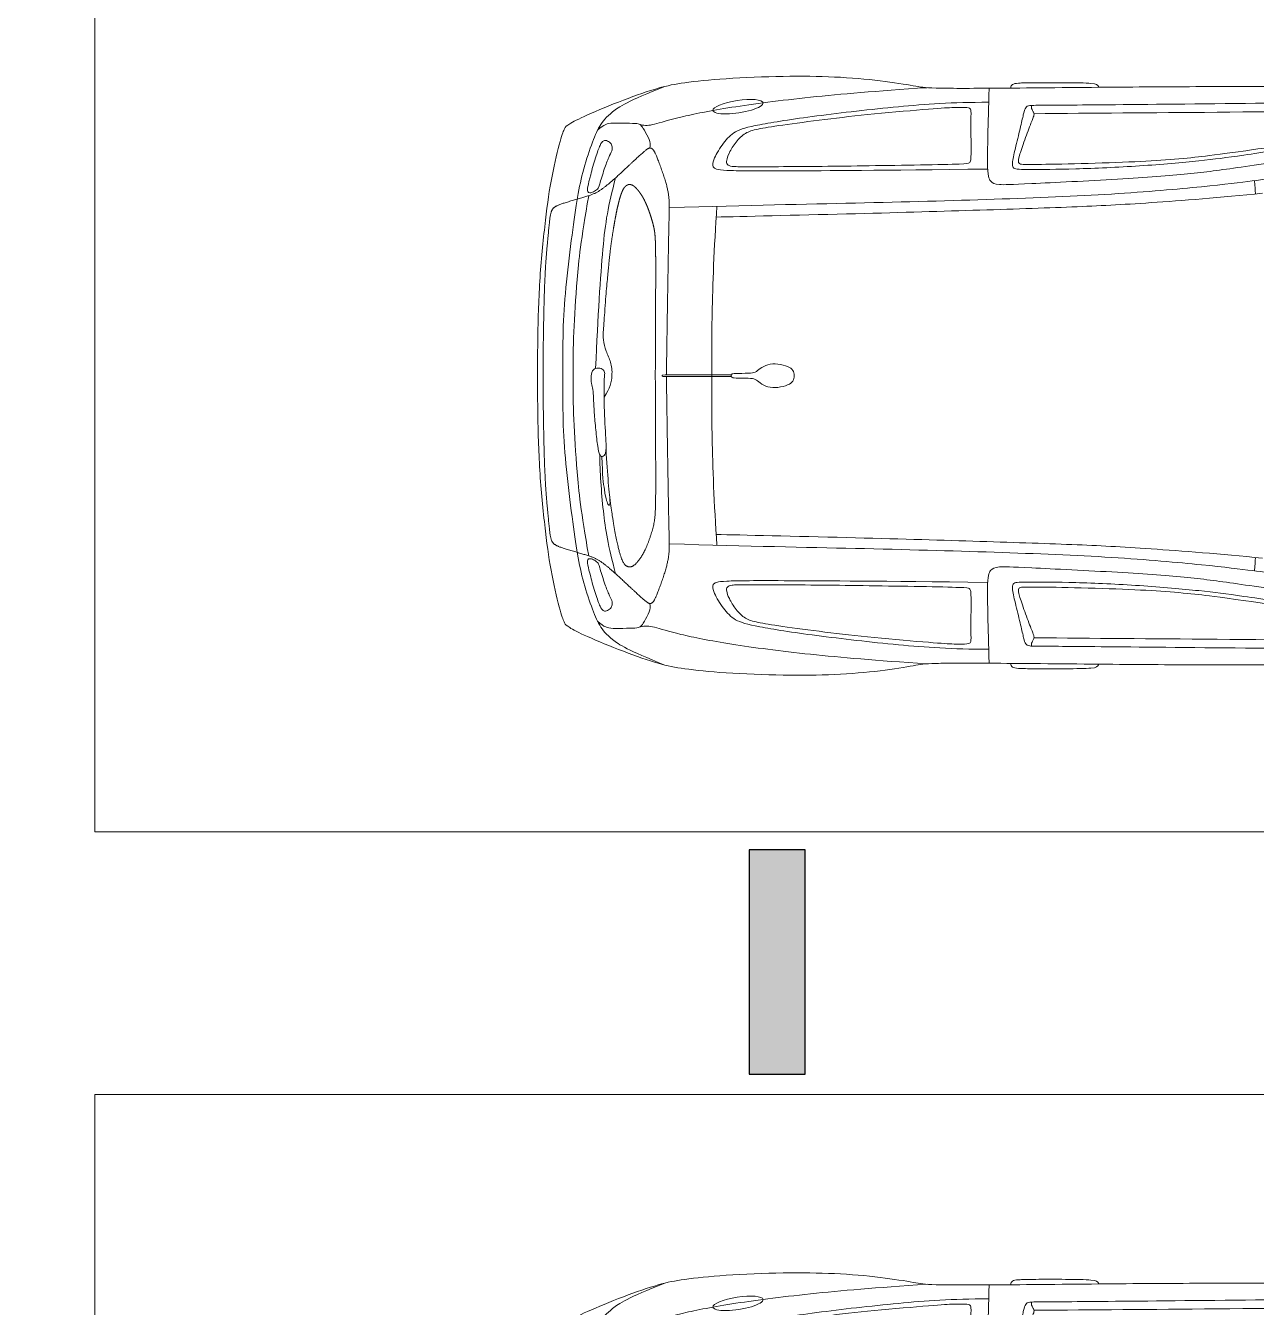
# Model space of a CAD drawing. Header units: metres. Extents: x 42 to 294, y -52 to 32.
# Drawn here: x 154.907 to 158.2, y -14.685 to -11.254 of the extents above; entities that cross this region are included whole.
import ezdxf

# ---------------------------------------------------------------- set-up
doc = ezdxf.new("R2010")
doc.units = ezdxf.units.M
doc.header["$LTSCALE"] = 0.15
doc.linetypes.add('ACAD_ISO02W100', pattern=[15, 12, -3])
doc.layers.add('Hatch', color=8, linetype='Continuous')
doc.layers.add('L-DETLGEM', color=6, linetype='Continuous', lineweight=9)
doc.layers.add('Vista', color=2, linetype='Continuous', lineweight=20)

# ---------------------------------------------------------------- blocks, each defined once
blk = doc.blocks.new('Coche _3_ - Coche _3_-12-01 P_Baja')
at = {"layer": 'L-DETLGEM'}
for start_param, end_param in [(0, 3.141593), (3.141593, 6.283185)]:
    blk.add_ellipse((1.2938, -0.7202), major_axis=(0.0671, 0.0103), ratio=0.244854, start_param=start_param, end_param=end_param, dxfattribs=at)
for points in [[(-0.4369, 0.7733), (-0.1961, 0.7738), (0.032, 0.7743), (0.2734, 0.7727), (0.6213, 0.7691), (0.7871, 0.7691), (0.8138, 0.7743), (0.9084, 0.7906), (1.0346, 0.8011), (1.1678, 0.8028), (1.3345, 0.7959), (1.445, 0.7842), (1.5003, 0.7732), (1.5992, 0.7395), (1.7068, 0.6947), (1.7502, 0.6717), (1.7578, 0.6636), (1.7671, 0.6409), (1.7933, 0.5351), (1.8088, 0.4246), (1.8255, 0.2637), (1.8302, 0.0996), (1.8299, -0.0003), (1.8302, -0.0996), (1.8255, -0.2637), (1.8088, -0.4246), (1.7933, -0.5351), (1.7671, -0.6409), (1.7578, -0.6636), (1.7502, -0.6717), (1.7068, -0.6947), (1.5992, -0.7395), (1.5003, -0.7732), (1.445, -0.7842), (1.3345, -0.7959), (1.1678, -0.8028), (1.0346, -0.8011), (0.9084, -0.7906), (0.8138, -0.7743), (0.7871, -0.7691), (0.6213, -0.7691), (0.2734, -0.7727), (0.032, -0.7743), (-0.1961, -0.7738), (-0.4369, -0.7733)], [(-0.6483, 0.7745), (-0.6402, 0.7209), (-0.6214, 0.6857), (-0.5859, 0.6445), (-0.4823, 0.6198), (-0.2677, 0.589), (-0.0321, 0.5557), (0.079, 0.5397), (0.2615, 0.5261), (0.5459, 0.5125), (0.6002, 0.51), (0.6199, 0.5187), (0.6285, 0.5433), (0.6248, 0.6654), (0.6217, 0.7695)], [(0.3287, 0.772), (0.3307, 0.7792), (0.3388, 0.7835), (0.4148, 0.7845), (0.5051, 0.7845), (0.548, 0.7835), (0.5605, 0.7806), (0.5641, 0.7748), (0.5637, 0.7699)], [(0.7881, 0.7711), (0.9267, 0.7619), (1.1092, 0.7463), (1.3242, 0.7183), (1.4574, 0.6914), (1.5245, 0.6702), (1.5408, 0.6689), (1.5559, 0.6722)], [(1.4894, 0.7743), (1.5891, 0.735), (1.6363, 0.7043), (1.6654, 0.6701), (1.685, 0.6225), (1.7111, 0.5429), (1.7244, 0.4726), (1.7397, 0.3662), (1.756, 0.2322), (1.763, 0.1199), (1.7624, 0), (1.763, -0.1199), (1.756, -0.2322), (1.7397, -0.3662), (1.7244, -0.4726), (1.7111, -0.5429), (1.685, -0.6225), (1.6654, -0.6701), (1.6363, -0.7043), (1.5891, -0.735), (1.4894, -0.7743)], [(-0.5819, 0.7309), (-0.6328, 0.7318), (-0.7084, 0.7327), (-0.7486, 0.7335), (-0.7666, 0.7281), (-0.7737, 0.7181), (-0.7649, 0.7105), (-0.7298, 0.7009), (-0.6542, 0.6863), (-0.5513, 0.6692), (-0.4556, 0.653), (-0.2417, 0.6182), (-0.0415, 0.5873), (0.0478, 0.5759), (0.217, 0.5605), (0.3995, 0.5525), (0.5258, 0.5521), (0.5488, 0.5526), (0.5582, 0.5563), (0.5615, 0.5676), (0.5507, 0.6135), (0.5366, 0.6707), (0.5291, 0.7045), (0.5249, 0.719), (0.516, 0.7241), (0.4883, 0.7237), (0.2096, 0.7262), (-0.2835, 0.7311), (-0.4612, 0.7326), (-0.4894, 0.733)], [(-0.4578, 0.6615), (-0.282, 0.6335), (-0.0064, 0.5937), (0.0582, 0.586), (0.146, 0.5772), (0.256, 0.5714), (0.4208, 0.5661), (0.5255, 0.5655), (0.5399, 0.5657), (0.5445, 0.5719), (0.5428, 0.5838), (0.5276, 0.6306), (0.5075, 0.6819), (0.5018, 0.6962), (0.5014, 0.704), (0.5059, 0.7093), (0.5092, 0.7171), (0.5087, 0.7236)], [(0.6256, 0.5532), (0.9175, 0.5495), (1.1987, 0.5483), (1.3443, 0.5483), (1.364, 0.5569), (1.3603, 0.5791), (1.3332, 0.6247), (1.3036, 0.6556), (1.253, 0.6704), (1.0963, 0.695), (0.8595, 0.7221), (0.7226, 0.732), (0.6228, 0.732)], [(0.5018, 0.7014), (0.3413, 0.703), (0.0432, 0.7043), (-0.3794, 0.7097), (-0.4804, 0.7109)], [(-0.8393, 0.6596), (-0.6705, 0.6256), (-0.3619, 0.5678), (-0.1561, 0.5312), (-0.0926, 0.5227), (0.0328, 0.5072), (0.2837, 0.4847), (0.5994, 0.472), (0.9697, 0.462), (1.2573, 0.4563), (1.4779, 0.4501)], [(1.5295, 0.6096), (1.5274, 0.6186), (1.5289, 0.63), (1.5458, 0.6602), (1.5542, 0.6721), (1.5611, 0.6751), (1.5898, 0.6761), (1.6334, 0.6766), (1.6463, 0.6741), (1.6608, 0.6653), (1.6696, 0.6572)], [(1.6516, 0.5527), (1.6472, 0.5659), (1.6394, 0.5862), (1.6304, 0.6028), (1.6295, 0.6132), (1.6339, 0.6231), (1.6465, 0.631), (1.6552, 0.6291), (1.6615, 0.6214), (1.6706, 0.5974), (1.6752, 0.5829)], [(1.4853, 0.0024), (1.4837, 0.1121), (1.4824, 0.2017), (1.4812, 0.2717), (1.4803, 0.3248), (1.4795, 0.3641), (1.479, 0.3924), (1.4785, 0.4126), (1.4782, 0.4276), (1.478, 0.4399), (1.4779, 0.4501), (1.4779, 0.4587), (1.4781, 0.4659), (1.4784, 0.472), (1.4788, 0.4774), (1.4794, 0.4824), (1.4801, 0.4873), (1.481, 0.4923), (1.482, 0.4975), (1.4832, 0.5029), (1.4847, 0.5086), (1.4862, 0.5145), (1.488, 0.5207), (1.4899, 0.5271), (1.4921, 0.5338), (1.4944, 0.5408), (1.4969, 0.5479), (1.4994, 0.5551), (1.5019, 0.5621), (1.5045, 0.5688), (1.5069, 0.5752), (1.5091, 0.581), (1.5112, 0.5861), (1.513, 0.5905), (1.5146, 0.5941), (1.516, 0.5971), (1.5172, 0.5996), (1.5183, 0.6015), (1.5193, 0.6032), (1.5203, 0.6045), (1.5213, 0.6056), (1.5222, 0.6066), (1.5233, 0.6074), (1.5243, 0.6082), (1.5254, 0.6088), (1.5265, 0.6092), (1.5277, 0.6095), (1.5289, 0.6096), (1.5301, 0.6095), (1.5314, 0.6093), (1.5328, 0.6088), (1.5344, 0.6081), (1.5361, 0.607), (1.5382, 0.6056), (1.5406, 0.6038), (1.5434, 0.6015), (1.5467, 0.5987), (1.5505, 0.5954), (1.5547, 0.5916), (1.5593, 0.5874), (1.5642, 0.5829), (1.5692, 0.5782), (1.5744, 0.5734), (1.5796, 0.5686), (1.5848, 0.5637), (1.5898, 0.559), (1.5947, 0.5544), (1.5995, 0.5499), (1.6042, 0.5456), (1.6086, 0.5415), (1.613, 0.5375), (1.6172, 0.5337), (1.6212, 0.53), (1.625, 0.5266), (1.6287, 0.5233), (1.6323, 0.5203), (1.6357, 0.5173), (1.639, 0.5145), (1.6423, 0.5119), (1.6454, 0.5093), (1.6485, 0.5068), (1.6516, 0.5044), (1.6547, 0.502), (1.6578, 0.4998), (1.6609, 0.4976), (1.664, 0.4955), (1.6672, 0.4936), (1.6704, 0.4917), (1.6738, 0.4899), (1.6773, 0.4882), (1.6809, 0.4866), (1.6848, 0.4851), (1.6889, 0.4836), (1.6933, 0.482), (1.6981, 0.4805), (1.7032, 0.4789), (1.7088, 0.4772), (1.7148, 0.4754), (1.7211, 0.4736), (1.7277, 0.4717), (1.7343, 0.4697), (1.7409, 0.4678), (1.7473, 0.4659), (1.7533, 0.4641), (1.7588, 0.4623), (1.7638, 0.4607), (1.7682, 0.4592), (1.7721, 0.4577), (1.7755, 0.4563), (1.7785, 0.4549), (1.7811, 0.4535), (1.7834, 0.4521), (1.7854, 0.4506), (1.7872, 0.4491), (1.7888, 0.4475), (1.7902, 0.4456), (1.7915, 0.4436), (1.7926, 0.4412), (1.7936, 0.4384), (1.7945, 0.4352), (1.7953, 0.4316), (1.7961, 0.4274), (1.7969, 0.4226), (1.7976, 0.4172), (1.7983, 0.4113), (1.799, 0.4048), (1.7997, 0.3977), (1.8005, 0.39), (1.8013, 0.3817), (1.8021, 0.3728), (1.803, 0.3633), (1.804, 0.3532), (1.8049, 0.3427), (1.8059, 0.3317), (1.8068, 0.3203), (1.8077, 0.3085), (1.8085, 0.2963), (1.8092, 0.2839), (1.8099, 0.271), (1.8106, 0.2577), (1.8112, 0.2438), (1.8117, 0.2292), (1.8122, 0.2139), (1.8126, 0.1978), (1.8131, 0.1807), (1.8135, 0.1627), (1.8139, 0.1435), (1.8142, 0.1231), (1.8146, 0.1014), (1.8149, 0.0784), (1.8151, 0.0539), (1.8154, 0.0278), (1.8156, 0), (1.8154, -0.0278), (1.8151, -0.0539), (1.8149, -0.0784), (1.8146, -0.1014), (1.8142, -0.1231), (1.8139, -0.1435), (1.8135, -0.1627), (1.8131, -0.1807), (1.8126, -0.1978), (1.8122, -0.2139), (1.8117, -0.2292), (1.8112, -0.2438), (1.8106, -0.2577), (1.8099, -0.271), (1.8092, -0.2839), (1.8085, -0.2963), (1.8077, -0.3085), (1.8068, -0.3203), (1.8059, -0.3317), (1.8049, -0.3427), (1.804, -0.3532), (1.803, -0.3633), (1.8021, -0.3728), (1.8013, -0.3817), (1.8005, -0.39), (1.7997, -0.3977), (1.799, -0.4048), (1.7983, -0.4113), (1.7976, -0.4172), (1.7969, -0.4226), (1.7961, -0.4274), (1.7953, -0.4316), (1.7945, -0.4352), (1.7936, -0.4384), (1.7926, -0.4412), (1.7915, -0.4436), (1.7902, -0.4456), (1.7888, -0.4475), (1.7872, -0.4491), (1.7854, -0.4506), (1.7834, -0.4521), (1.7811, -0.4535), (1.7785, -0.4549), (1.7755, -0.4563), (1.7721, -0.4577), (1.7682, -0.4592), (1.7638, -0.4607), (1.7588, -0.4623), (1.7533, -0.4641), (1.7473, -0.4659), (1.7409, -0.4678), (1.7343, -0.4697), (1.7277, -0.4717), (1.7211, -0.4736), (1.7148, -0.4754), (1.7088, -0.4772), (1.7032, -0.4789), (1.6981, -0.4805), (1.6933, -0.482), (1.6889, -0.4836), (1.6848, -0.4851), (1.6809, -0.4866), (1.6773, -0.4882), (1.6738, -0.4899), (1.6704, -0.4917), (1.6672, -0.4936), (1.664, -0.4955), (1.6609, -0.4976), (1.6578, -0.4998), (1.6547, -0.502), (1.6516, -0.5044), (1.6485, -0.5068), (1.6454, -0.5093), (1.6423, -0.5119), (1.639, -0.5145), (1.6357, -0.5173), (1.6323, -0.5203), (1.6287, -0.5233), (1.625, -0.5266), (1.6212, -0.53), (1.6172, -0.5337), (1.613, -0.5375), (1.6086, -0.5415), (1.6042, -0.5456), (1.5995, -0.5499), (1.5947, -0.5544), (1.5898, -0.559), (1.5848, -0.5637), (1.5796, -0.5686), (1.5744, -0.5734), (1.5692, -0.5782), (1.5642, -0.5829), (1.5593, -0.5874), (1.5547, -0.5916), (1.5505, -0.5954), (1.5467, -0.5987), (1.5434, -0.6015), (1.5406, -0.6038), (1.5382, -0.6056), (1.5361, -0.607), (1.5344, -0.6081), (1.5328, -0.6088), (1.5314, -0.6093), (1.5301, -0.6095), (1.5289, -0.6096), (1.5277, -0.6095), (1.5265, -0.6092), (1.5254, -0.6088), (1.5243, -0.6082), (1.5233, -0.6074), (1.5222, -0.6066), (1.5213, -0.6056), (1.5203, -0.6045), (1.5193, -0.6032), (1.5183, -0.6015), (1.5172, -0.5996), (1.516, -0.5971), (1.5146, -0.5941), (1.513, -0.5905), (1.5112, -0.5861), (1.5091, -0.581), (1.5069, -0.5752), (1.5045, -0.5688), (1.5019, -0.5621), (1.4994, -0.5551), (1.4969, -0.5479), (1.4944, -0.5408), (1.4921, -0.5338), (1.4899, -0.5271), (1.488, -0.5207), (1.4862, -0.5145), (1.4847, -0.5086), (1.4832, -0.5029), (1.482, -0.4975), (1.481, -0.4923), (1.4801, -0.4873), (1.4794, -0.4824), (1.4788, -0.4774), (1.4784, -0.472), (1.4781, -0.4659), (1.4779, -0.4587), (1.4779, -0.4501), (1.478, -0.4399), (1.4782, -0.4276), (1.4785, -0.4126), (1.479, -0.3924), (1.4795, -0.3641), (1.4803, -0.3248), (1.4812, -0.2717), (1.4824, -0.2017), (1.4837, -0.1121), (1.4853, -0.0024)], [(1.6752, 0.5829), (1.6798, 0.5685), (1.6891, 0.5348), (1.6965, 0.5039), (1.6973, 0.4913), (1.6902, 0.4891), (1.6818, 0.4913), (1.6681, 0.5001), (1.6659, 0.5066), (1.6561, 0.5394), (1.6516, 0.5527)], [(-0.088, 0.5223), (-0.0903, 0.502), (-0.0903, 0.502), (-0.0904, 0.4865)], [(1.6212, 0.53), (1.6416, 0.4545), (1.6558, 0.3693), (1.6633, 0.2546), (1.6637, 0.2114)], [(-0.1093, 0.4884), (0.0033, 0.4768), (0.2114, 0.4609), (0.3836, 0.4519), (0.6568, 0.4429), (0.9817, 0.4332), (1.2872, 0.4263), (1.3521, 0.4247)], [(1.6371, 0.3263), (1.634, 0.3483), (1.6297, 0.377), (1.6258, 0.4015), (1.6221, 0.4222), (1.6187, 0.4395), (1.6156, 0.4538), (1.6127, 0.4657), (1.61, 0.4754), (1.6075, 0.4836), (1.6051, 0.4902), (1.6028, 0.4956), (1.6006, 0.4999), (1.5986, 0.5032), (1.5966, 0.5057), (1.5946, 0.5076), (1.5927, 0.509), (1.5908, 0.5101), (1.5889, 0.511), (1.5871, 0.5116), (1.5852, 0.5119), (1.5833, 0.5119), (1.5815, 0.5118), (1.5797, 0.5113), (1.5778, 0.5107), (1.576, 0.5098), (1.5741, 0.5088), (1.5722, 0.5074), (1.5703, 0.5059), (1.5683, 0.5041), (1.5662, 0.502), (1.5641, 0.4997), (1.5618, 0.497), (1.5595, 0.4941), (1.557, 0.4909), (1.5544, 0.4873), (1.5518, 0.4833), (1.5491, 0.4789), (1.5464, 0.474), (1.5436, 0.4686), (1.5408, 0.4626), (1.5379, 0.4561), (1.5351, 0.4492), (1.5324, 0.4419), (1.5298, 0.4345), (1.5273, 0.427), (1.5249, 0.4195), (1.5228, 0.4123), (1.5209, 0.4053), (1.5194, 0.3987), (1.518, 0.3922), (1.5169, 0.3854), (1.5161, 0.3779), (1.5154, 0.3693), (1.5149, 0.3593), (1.5145, 0.3475), (1.5143, 0.3334), (1.5141, 0.3166), (1.514, 0.2957), (1.514, 0.2692), (1.5141, 0.2357), (1.5143, 0.1934), (1.5145, 0.1411), (1.5148, 0.0771), (1.5151, 0), (1.515, -0.0269), (1.5149, -0.05), (1.5148, -0.0697), (1.5147, -0.0866), (1.5147, -0.101), (1.5146, -0.1133), (1.5146, -0.1241), (1.5145, -0.1338), (1.5145, -0.1428), (1.5145, -0.1511), (1.5144, -0.1589), (1.5144, -0.1661), (1.5144, -0.173), (1.5144, -0.1795), (1.5143, -0.1858), (1.5143, -0.1918), (1.5143, -0.1976), (1.5143, -0.2033), (1.5142, -0.2088), (1.5142, -0.2142), (1.5142, -0.2194), (1.5142, -0.2245), (1.5142, -0.2294), (1.5141, -0.2342), (1.5141, -0.2389), (1.5141, -0.2434), (1.5141, -0.2478), (1.5141, -0.2521), (1.5141, -0.2563), (1.5141, -0.2603), (1.5141, -0.2643), (1.5141, -0.2681), (1.5141, -0.2718), (1.5141, -0.2754), (1.514, -0.2788), (1.514, -0.2822), (1.514, -0.2855), (1.514, -0.2887), (1.514, -0.2918), (1.5141, -0.2948), (1.5141, -0.2977), (1.5141, -0.3006), (1.5141, -0.3033), (1.5141, -0.306), (1.5141, -0.3086), (1.5141, -0.3111), (1.5141, -0.3136), (1.5141, -0.316), (1.5141, -0.3183), (1.5142, -0.3205), (1.5142, -0.3227), (1.5142, -0.3249), (1.5142, -0.327), (1.5142, -0.329), (1.5143, -0.331), (1.5143, -0.333), (1.5143, -0.3349), (1.5143, -0.3367), (1.5144, -0.3386), (1.5144, -0.3404), (1.5144, -0.3421), (1.5145, -0.3438), (1.5145, -0.3455), (1.5145, -0.3471), (1.5146, -0.3487), (1.5146, -0.3503), (1.5147, -0.3518), (1.5147, -0.3533), (1.5148, -0.3548), (1.5148, -0.3562), (1.5149, -0.3576), (1.5149, -0.359), (1.515, -0.3604), (1.515, -0.3617), (1.5151, -0.363), (1.5151, -0.3643), (1.5152, -0.3655), (1.5153, -0.3667), (1.5154, -0.3679), (1.5154, -0.3691), (1.5155, -0.3702), (1.5156, -0.3714), (1.5157, -0.3725), (1.5157, -0.3736), (1.5158, -0.3746), (1.5159, -0.3757), (1.516, -0.3767), (1.5161, -0.3777), (1.5162, -0.3787), (1.5163, -0.3797), (1.5164, -0.3807), (1.5165, -0.3816), (1.5166, -0.3826), (1.5167, -0.3835), (1.5169, -0.3844), (1.517, -0.3853), (1.5171, -0.3862), (1.5172, -0.3871), (1.5174, -0.3879), (1.5175, -0.3888), (1.5176, -0.3897), (1.5178, -0.3905), (1.5179, -0.3913), (1.5181, -0.3922), (1.5182, -0.393), (1.5184, -0.3938), (1.5185, -0.3947), (1.5187, -0.3955), (1.5189, -0.3963), (1.519, -0.3971), (1.5192, -0.3979), (1.5194, -0.3988), (1.5196, -0.3996), (1.5198, -0.4004), (1.52, -0.4012), (1.5202, -0.402), (1.5204, -0.4029), (1.5206, -0.4037), (1.5208, -0.4045), (1.521, -0.4054), (1.5212, -0.4062), (1.5214, -0.4071), (1.5217, -0.4079), (1.5219, -0.4088), (1.5221, -0.4097), (1.5224, -0.4106), (1.5226, -0.4114), (1.5229, -0.4123), (1.5231, -0.4132), (1.5234, -0.4141), (1.5236, -0.415), (1.5239, -0.4159), (1.5241, -0.4168), (1.5244, -0.4177), (1.5247, -0.4186), (1.525, -0.4196), (1.5252, -0.4205), (1.5255, -0.4214), (1.5258, -0.4223), (1.5261, -0.4233), (1.5264, -0.4242), (1.5267, -0.4251), (1.527, -0.4261), (1.5273, -0.427), (1.5276, -0.4279), (1.5279, -0.4289), (1.5282, -0.4298), (1.5285, -0.4307), (1.5288, -0.4317), (1.5291, -0.4326), (1.5295, -0.4335), (1.5298, -0.4345), (1.5301, -0.4354), (1.5304, -0.4363), (1.5308, -0.4373), (1.5311, -0.4382), (1.5314, -0.4391), (1.5318, -0.4401), (1.5321, -0.441), (1.5324, -0.4419), (1.5328, -0.4428), (1.5331, -0.4437), (1.5334, -0.4447), (1.5338, -0.4456), (1.5341, -0.4465), (1.5345, -0.4474), (1.5348, -0.4483), (1.5352, -0.4491), (1.5355, -0.45), (1.5358, -0.4509), (1.5362, -0.4518), (1.5365, -0.4527), (1.5369, -0.4535), (1.5372, -0.4544), (1.5376, -0.4552), (1.538, -0.4561), (1.5383, -0.4569), (1.5387, -0.4577), (1.539, -0.4585), (1.5394, -0.4594), (1.5397, -0.4602), (1.5401, -0.461), (1.5404, -0.4617), (1.5408, -0.4625), (1.5411, -0.4633), (1.5415, -0.4641), (1.5418, -0.4648), (1.5422, -0.4656), (1.5425, -0.4663), (1.5429, -0.467), (1.5432, -0.4678), (1.5436, -0.4685), (1.5439, -0.4692), (1.5443, -0.4699), (1.5446, -0.4706), (1.545, -0.4712), (1.5453, -0.4719), (1.5457, -0.4726), (1.546, -0.4732), (1.5464, -0.4739), (1.5467, -0.4745), (1.5471, -0.4751), (1.5474, -0.4758), (1.5477, -0.4764), (1.5481, -0.477), (1.5484, -0.4776), (1.5488, -0.4782), (1.5491, -0.4788), (1.5495, -0.4794), (1.5498, -0.4799), (1.5501, -0.4805), (1.5505, -0.4811), (1.5508, -0.4816), (1.5511, -0.4821), (1.5515, -0.4827), (1.5518, -0.4832), (1.5521, -0.4837), (1.5525, -0.4843), (1.5528, -0.4848), (1.5531, -0.4853), (1.5535, -0.4858), (1.5538, -0.4863), (1.5541, -0.4867), (1.5544, -0.4872), (1.5548, -0.4877), (1.5551, -0.4881), (1.5554, -0.4886), (1.5557, -0.4891), (1.556, -0.4895), (1.5564, -0.49), (1.5567, -0.4904), (1.557, -0.4908), (1.5573, -0.4912), (1.5576, -0.4917), (1.5579, -0.4921), (1.5582, -0.4925), (1.5585, -0.4929), (1.5588, -0.4933), (1.5591, -0.4937), (1.5594, -0.4941), (1.5597, -0.4944), (1.56, -0.4948), (1.5603, -0.4952), (1.5606, -0.4956), (1.5609, -0.4959), (1.5612, -0.4963), (1.5615, -0.4966), (1.5618, -0.497), (1.5621, -0.4973), (1.5624, -0.4977), (1.5627, -0.498), (1.5629, -0.4983), (1.5632, -0.4987), (1.5635, -0.499), (1.5638, -0.4993), (1.5641, -0.4996), (1.5643, -0.4999), (1.5646, -0.5002), (1.5649, -0.5005), (1.5651, -0.5008), (1.5654, -0.5011), (1.5657, -0.5014), (1.5659, -0.5017), (1.5662, -0.502), (1.5665, -0.5022), (1.5667, -0.5025), (1.567, -0.5028), (1.5673, -0.503), (1.5675, -0.5033), (1.5678, -0.5035), (1.568, -0.5038), (1.5683, -0.504), (1.5685, -0.5043), (1.5688, -0.5045), (1.569, -0.5047), (1.5693, -0.505), (1.5695, -0.5052), (1.5698, -0.5054), (1.57, -0.5056), (1.5703, -0.5058), (1.5705, -0.506), (1.5708, -0.5063), (1.571, -0.5065), (1.5712, -0.5067), (1.5715, -0.5068), (1.5717, -0.507), (1.572, -0.5072), (1.5722, -0.5074), (1.5724, -0.5076), (1.5727, -0.5078), (1.5729, -0.5079), (1.5732, -0.5081), (1.5734, -0.5083), (1.5736, -0.5084), (1.5739, -0.5086), (1.5741, -0.5087), (1.5743, -0.5089), (1.5746, -0.509), (1.5748, -0.5092), (1.575, -0.5093), (1.5753, -0.5094), (1.5755, -0.5096), (1.5757, -0.5097), (1.576, -0.5098), (1.5762, -0.5099), (1.5764, -0.51), (1.5767, -0.5102), (1.5769, -0.5103), (1.5771, -0.5104), (1.5773, -0.5105), (1.5776, -0.5106), (1.5778, -0.5107), (1.578, -0.5108), (1.5783, -0.5108), (1.5785, -0.5109), (1.5787, -0.511), (1.579, -0.5111), (1.5792, -0.5112), (1.5794, -0.5112), (1.5797, -0.5113), (1.5799, -0.5114), (1.5801, -0.5114), (1.5803, -0.5115), (1.5806, -0.5115), (1.5808, -0.5116), (1.581, -0.5116), (1.5813, -0.5117), (1.5815, -0.5117), (1.5817, -0.5118), (1.582, -0.5118), (1.5822, -0.5118), (1.5824, -0.5118), (1.5827, -0.5119), (1.5829, -0.5119), (1.5831, -0.5119), (1.5833, -0.5119), (1.5836, -0.5119), (1.5838, -0.5119), (1.584, -0.5119), (1.5843, -0.5119), (1.5845, -0.5119), (1.5847, -0.5119), (1.585, -0.5119), (1.5852, -0.5118), (1.5854, -0.5118), (1.5857, -0.5118), (1.5859, -0.5117), (1.5861, -0.5117), (1.5864, -0.5117), (1.5866, -0.5116), (1.5868, -0.5116), (1.5871, -0.5115), (1.5873, -0.5115), (1.5875, -0.5114), (1.5878, -0.5113), (1.588, -0.5113), (1.5882, -0.5112), (1.5885, -0.5111), (1.5887, -0.511), (1.5889, -0.5109), (1.5892, -0.5108), (1.5894, -0.5108), (1.5896, -0.5107), (1.5899, -0.5105), (1.5901, -0.5104), (1.5903, -0.5103), (1.5906, -0.5102), (1.5908, -0.5101), (1.5911, -0.51), (1.5913, -0.5098), (1.5915, -0.5097), (1.5918, -0.5096), (1.592, -0.5094), (1.5922, -0.5093), (1.5925, -0.5091), (1.5927, -0.509), (1.593, -0.5088), (1.5932, -0.5086), (1.5934, -0.5085), (1.5937, -0.5083), (1.5939, -0.5081), (1.5942, -0.5079), (1.5944, -0.5077), (1.5946, -0.5075), (1.5949, -0.5073), (1.5951, -0.5071), (1.5954, -0.5068), (1.5956, -0.5066), (1.5958, -0.5064), (1.5961, -0.5061), (1.5963, -0.5058), (1.5966, -0.5056), (1.5968, -0.5053), (1.5971, -0.505), (1.5973, -0.5047), (1.5976, -0.5044), (1.5978, -0.5041), (1.5981, -0.5037), (1.5983, -0.5034), (1.5986, -0.503), (1.5988, -0.5027), (1.5991, -0.5023), (1.5993, -0.5019), (1.5996, -0.5015), (1.5999, -0.5011), (1.6001, -0.5006), (1.6004, -0.5002), (1.6007, -0.4997), (1.6009, -0.4992), (1.6012, -0.4987), (1.6015, -0.4982), (1.6017, -0.4977), (1.602, -0.4971), (1.6023, -0.4966), (1.6025, -0.496), (1.6028, -0.4954), (1.6031, -0.4948), (1.6034, -0.4942), (1.6037, -0.4935), (1.6039, -0.4929), (1.6042, -0.4922), (1.6045, -0.4915), (1.6048, -0.4908), (1.6051, -0.49), (1.6054, -0.4893), (1.6057, -0.4885), (1.606, -0.4877), (1.6063, -0.4868), (1.6066, -0.486), (1.6069, -0.4851), (1.6072, -0.4842), (1.6075, -0.4833), (1.6078, -0.4824), (1.6081, -0.4814), (1.6084, -0.4804), (1.6087, -0.4794), (1.6091, -0.4784), (1.6094, -0.4774), (1.6097, -0.4763), (1.61, -0.4752), (1.6104, -0.474), (1.6107, -0.4729), (1.611, -0.4717), (1.6114, -0.4705), (1.6117, -0.4692), (1.612, -0.468), (1.6124, -0.4667), (1.6127, -0.4653), (1.6131, -0.464), (1.6135, -0.4626), (1.6138, -0.4611), (1.6142, -0.4596), (1.6145, -0.4581), (1.6149, -0.4566), (1.6153, -0.455), (1.6157, -0.4534), (1.616, -0.4517), (1.6164, -0.4501), (1.6168, -0.4483), (1.6172, -0.4465), (1.6176, -0.4447), (1.618, -0.4429), (1.6184, -0.4409), (1.6188, -0.439), (1.6192, -0.437), (1.6196, -0.4349), (1.62, -0.4328), (1.6204, -0.4307), (1.6209, -0.4285), (1.6213, -0.4263), (1.6217, -0.424), (1.6222, -0.4216), (1.6226, -0.4192), (1.623, -0.4168), (1.6235, -0.4143), (1.624, -0.4117), (1.6244, -0.4091), (1.6249, -0.4064), (1.6253, -0.4037), (1.6258, -0.4009), (1.6263, -0.398), (1.6268, -0.3951), (1.6273, -0.3922), (1.6278, -0.3891), (1.6283, -0.386), (1.6288, -0.3829), (1.6293, -0.3796), (1.6298, -0.3763), (1.6303, -0.373), (1.6308, -0.3696), (1.6313, -0.3662), (1.6318, -0.3627), (1.6324, -0.3593), (1.6329, -0.3559), (1.6333, -0.3526), (1.6338, -0.3494), (1.6343, -0.3462), (1.6347, -0.3427), (1.6353, -0.3385), (1.6359, -0.3331), (1.6367, -0.3262), (1.6376, -0.3172), (1.6388, -0.3059), (1.6402, -0.2917), (1.6419, -0.2742), (1.6439, -0.2531), (1.6461, -0.2276), (1.6486, -0.1974), (1.6512, -0.162), (1.654, -0.1208), (1.6555, -0.0971), (1.6478, -0.0655), (1.633, -0.0366), (1.6289, -0.0037), (1.6355, 0.0342), (1.6522, 0.0569)], [(1.6933, 0.482), (1.7144, 0.3632), (1.7256, 0.2535), (1.7345, 0.1125), (1.7356, 0), (1.7345, -0.1125), (1.7256, -0.2535), (1.7144, -0.3632), (1.6933, -0.482)], [(1.3503, 0.4536), (1.3579, 0.3421), (1.3653, 0.1399), (1.3629, 0), (1.3653, -0.1399), (1.3579, -0.3421), (1.3503, -0.4536)], [(1.6581, 0.2166), (1.6566, 0.2676), (1.651, 0.3109), (1.6454, 0.3358), (1.6409, 0.3476), (1.634, 0.3483), (1.641, 0.2924), (1.6451, 0.2295), (1.647, 0.1977)], [(1.3106, -0.004), (1.3094, -0.0051), (1.3052, -0.0065), (1.2617, -0.0064), (1.2474, -0.0084), (1.2359, -0.0191), (1.2151, -0.0313), (1.1872, -0.0327), (1.1585, -0.0248), (1.1456, -0.0155), (1.1427, 0), (1.1446, 0.0103), (1.1472, 0.0145)], [(1.1472, 0.0145), (1.1499, 0.0186), (1.1585, 0.0248), (1.1872, 0.0327), (1.2151, 0.0313), (1.2359, 0.0191), (1.2474, 0.0084), (1.2617, 0.0064), (1.3052, 0.0065), (1.3116, 0.0044), (1.3119, 0), (1.3117, -0.0029), (1.3106, -0.004)], [(1.3117, 0.0022), (1.3925, 0.0023), (1.4589, 0.0023), (1.4941, 0.0024), (1.4968, 0.0014), (1.4971, 0), (1.4968, -0.0014), (1.4941, -0.0024), (1.4589, -0.0023), (1.3925, -0.0023), (1.3117, -0.0022)], [(1.6212, -0.53), (1.6416, -0.4545), (1.6558, -0.3693), (1.6685, -0.1617), (1.675, -0.0196)], [(-0.1093, -0.4884), (0.0033, -0.4768), (0.2114, -0.4609), (0.3836, -0.4519), (0.6568, -0.4429), (0.9817, -0.4332), (1.2872, -0.4263), (1.3521, -0.4247)], [(-0.8393, -0.6596), (-0.6705, -0.6256), (-0.3619, -0.5678), (-0.1561, -0.5312), (-0.0926, -0.5227), (0.0328, -0.5072), (0.2837, -0.4847), (0.5994, -0.472), (0.9697, -0.462), (1.2573, -0.4563), (1.4779, -0.4501)], [(-0.6483, -0.7745), (-0.6402, -0.7209), (-0.6214, -0.6857), (-0.5859, -0.6445), (-0.4823, -0.6198), (-0.2677, -0.589), (-0.0321, -0.5557), (0.079, -0.5397), (0.2615, -0.5261), (0.5459, -0.5125), (0.6002, -0.51), (0.6199, -0.5187), (0.6285, -0.5433), (0.6248, -0.6654), (0.6217, -0.7695)], [(-0.088, -0.5223), (-0.0903, -0.502), (-0.0903, -0.502), (-0.0904, -0.4865)], [(1.6752, -0.5829), (1.6798, -0.5685), (1.6891, -0.5348), (1.6965, -0.5039), (1.6973, -0.4913), (1.6902, -0.4891), (1.6818, -0.4913), (1.6681, -0.5001), (1.6659, -0.5066), (1.6561, -0.5394), (1.6516, -0.5527)], [(0.6256, -0.5532), (0.9175, -0.5495), (1.1987, -0.5483), (1.3443, -0.5483), (1.364, -0.5569), (1.3603, -0.5791), (1.3332, -0.6247), (1.3036, -0.6556), (1.253, -0.6704), (1.0963, -0.695), (0.8595, -0.7221), (0.7226, -0.732), (0.6228, -0.732)], [(0.6256, -0.5532), (0.9175, -0.5495), (1.1987, -0.5483), (1.3443, -0.5483), (1.364, -0.5569), (1.3603, -0.5791), (1.3332, -0.6247), (1.3036, -0.6556), (1.253, -0.6704), (1.0963, -0.695), (0.8595, -0.7221), (0.7226, -0.732), (0.6228, -0.732)], [(-0.5819, -0.7309), (-0.6328, -0.7318), (-0.7084, -0.7327), (-0.7486, -0.7335), (-0.7666, -0.7281), (-0.7737, -0.7181), (-0.7649, -0.7105), (-0.7298, -0.7009), (-0.6542, -0.6863), (-0.5513, -0.6692), (-0.4556, -0.653), (-0.2417, -0.6182), (-0.0415, -0.5873), (0.0478, -0.5759), (0.217, -0.5605), (0.3995, -0.5525), (0.5258, -0.5521), (0.5488, -0.5526), (0.5582, -0.5563), (0.5615, -0.5676), (0.5507, -0.6135), (0.5366, -0.6707), (0.5291, -0.7045), (0.5249, -0.719), (0.516, -0.7241), (0.4883, -0.7237), (0.2096, -0.7262), (-0.2835, -0.7311), (-0.4612, -0.7326), (-0.4894, -0.733)], [(-0.4578, -0.6615), (-0.282, -0.6335), (-0.0064, -0.5937), (0.0582, -0.586), (0.146, -0.5772), (0.256, -0.5714), (0.4208, -0.5661), (0.5255, -0.5655), (0.5399, -0.5657), (0.5445, -0.5719), (0.5428, -0.5838), (0.5276, -0.6306), (0.5075, -0.6819), (0.5018, -0.6962), (0.5014, -0.704), (0.5059, -0.7093), (0.5092, -0.7171), (0.5087, -0.7236)], [(1.6516, -0.5527), (1.6472, -0.5659), (1.6394, -0.5862), (1.6304, -0.6028), (1.6295, -0.6132), (1.6339, -0.6231), (1.6465, -0.631), (1.6552, -0.6291), (1.6615, -0.6214), (1.6706, -0.5974), (1.6752, -0.5829)], [(1.5295, -0.6096), (1.5274, -0.6186), (1.5289, -0.63), (1.5458, -0.6602), (1.5542, -0.6721), (1.5611, -0.6751), (1.5898, -0.6761), (1.6334, -0.6766), (1.6463, -0.6741), (1.6608, -0.6653), (1.6696, -0.6572)], [(0.7881, -0.7711), (0.9267, -0.7619), (1.1092, -0.7463), (1.3242, -0.7183), (1.4574, -0.6914), (1.5245, -0.6702), (1.5408, -0.6689), (1.5559, -0.6722)], [(0.7881, -0.7711), (0.9267, -0.7619), (1.1092, -0.7463), (1.3242, -0.7183), (1.4574, -0.6914), (1.5245, -0.6702), (1.5408, -0.6689), (1.5559, -0.6722)], [(0.5018, -0.7014), (0.3413, -0.703), (0.0432, -0.7043), (-0.3794, -0.7097), (-0.4804, -0.7109)], [(0.3287, -0.772), (0.3307, -0.7792), (0.3388, -0.7835), (0.4148, -0.7845), (0.5051, -0.7845), (0.548, -0.7835), (0.5605, -0.7806), (0.5641, -0.7748), (0.5637, -0.7699)]]:
    blk.add_open_spline(points, degree=3, dxfattribs=at)
for points, knots in [([(1.3091, 0.6107), (1.306, 0.6156), (1.2955, 0.6308), (1.2746, 0.6514), (1.2456, 0.6599), (1.1839, 0.6701), (1.0616, 0.6863), (0.9368, 0.7008), (0.7642, 0.7153), (0.7136, 0.7187), (0.6761, 0.7183), (0.671, 0.7141), (0.6701, 0.7043), (0.6708, 0.6891), (0.6703, 0.6251), (0.6703, 0.6062)], [12.5, 12.5, 12.5, 12.5, 13, 14, 15, 16, 17, 18, 19, 20, 21, 22, 23, 24, 25, 25, 25, 25]), ([(0.6703, 0.6062), (0.6703, 0.5873), (0.6708, 0.5758), (0.674, 0.5689), (0.6842, 0.5667), (0.8009, 0.5642), (0.9464, 0.562), (1.0682, 0.5603), (1.1918, 0.5595), (1.2792, 0.5595), (1.3133, 0.5595), (1.3239, 0.565), (1.3252, 0.5757), (1.3202, 0.5913), (1.3122, 0.6057), (1.3091, 0.6107)], [0, 0, 0, 0, 1, 2, 3, 4, 5, 6, 7, 8, 9, 10, 11, 12, 12.5, 12.5, 12.5, 12.5]), ([(1.6743, 0.1452), (1.6727, 0.1614), (1.6672, 0.2082), (1.6599, 0.2197), (1.6483, 0.2131), (1.6454, 0.1928), (1.6519, 0.1072), (1.6527, 0.0136), (1.6507, 0), (1.6502, -0.0083), (1.6515, -0.0117)], [7.5, 7.5, 7.5, 7.5, 8, 9, 10, 11, 12, 13, 14, 15, 15, 15, 15]), ([(1.6515, -0.0117), (1.6528, -0.0151), (1.6584, -0.0203), (1.6765, -0.0215), (1.6856, -0.0112), (1.6882, 0.0121), (1.6843, 0.0289), (1.6804, 0.0444), (1.6804, 0.0789), (1.676, 0.1291), (1.6743, 0.1452)], [0, 0, 0, 0, 1, 2, 3, 4, 5, 6, 7, 7.5, 7.5, 7.5, 7.5]), ([(0.6703, -0.6062), (0.6703, -0.5873), (0.6708, -0.5758), (0.674, -0.5689), (0.6842, -0.5667), (0.8009, -0.5642), (0.9464, -0.562), (1.0682, -0.5603), (1.1918, -0.5595), (1.2792, -0.5595), (1.3133, -0.5595), (1.3239, -0.565), (1.3252, -0.5757), (1.3202, -0.5913), (1.3122, -0.6057), (1.3091, -0.6107)], [0, 0, 0, 0, 1, 2, 3, 4, 5, 6, 7, 8, 9, 10, 11, 12, 12.5, 12.5, 12.5, 12.5]), ([(1.3091, -0.6107), (1.306, -0.6156), (1.2955, -0.6308), (1.2746, -0.6514), (1.2456, -0.6599), (1.1839, -0.6701), (1.0616, -0.6863), (0.9368, -0.7008), (0.7642, -0.7153), (0.7136, -0.7187), (0.6761, -0.7183), (0.671, -0.7141), (0.6701, -0.7043), (0.6708, -0.6891), (0.6703, -0.6251), (0.6703, -0.6062)], [12.5, 12.5, 12.5, 12.5, 13, 14, 15, 16, 17, 18, 19, 20, 21, 22, 23, 24, 25, 25, 25, 25])]:
    blk.add_open_spline(points, degree=3, knots=knots, dxfattribs=at)

msp = doc.modelspace()

# ---------------------------------------------------------------- hatches: boundary and pattern name
at = {"layer": 'Hatch', "ltscale": 0.2}
msp.add_hatch(color=256, dxfattribs=at).paths.add_polyline_path([(156.9927, -13.4606), (156.8427, -13.4606), (156.8427, -14.0606), (156.9927, -14.0606)])

# ---------------------------------------------------------------- linework, layer by layer
for p, q in [((156.9927, -13.4606), (156.8427, -13.4606)), ((156.8427, -13.4606), (156.8427, -14.0606)), ((156.9927, -14.0606), (156.9927, -13.4606)), ((156.8427, -14.0606), (156.9927, -14.0606))]:
    msp.add_line(p, q, dxfattribs=at)
at = {"layer": 'Vista', "ltscale": 0.2}
for p, q in [((155.0915, -13.412), (155.0915, -10.912)), ((161.0915, -13.412), (155.0915, -13.412)), ((155.0915, -16.6151), (155.0915, -14.1151)), ((155.0915, -14.1151), (161.0915, -14.1151))]:
    msp.add_line(p, q, dxfattribs=at)
at = {"layer": 'Vista', "linetype": 'ACAD_ISO02W100', "ltscale": 0.2}
for radius in [4.3853, 3.5, 2.6147]:
    msp.add_arc((156.2761, -12.4405), radius, 89.9932, 180, dxfattribs=at)

# ---------------------------------------------------------------- block references
at = {"layer": 'L-DETLGEM', "rotation": 180}
for p in [(158.1065, -12.1915), (158.1065, -15.3945)]:
    msp.add_blockref('Coche _3_ - Coche _3_-12-01 P_Baja', p, dxfattribs=at)

doc.saveas('drawing.dxf')
